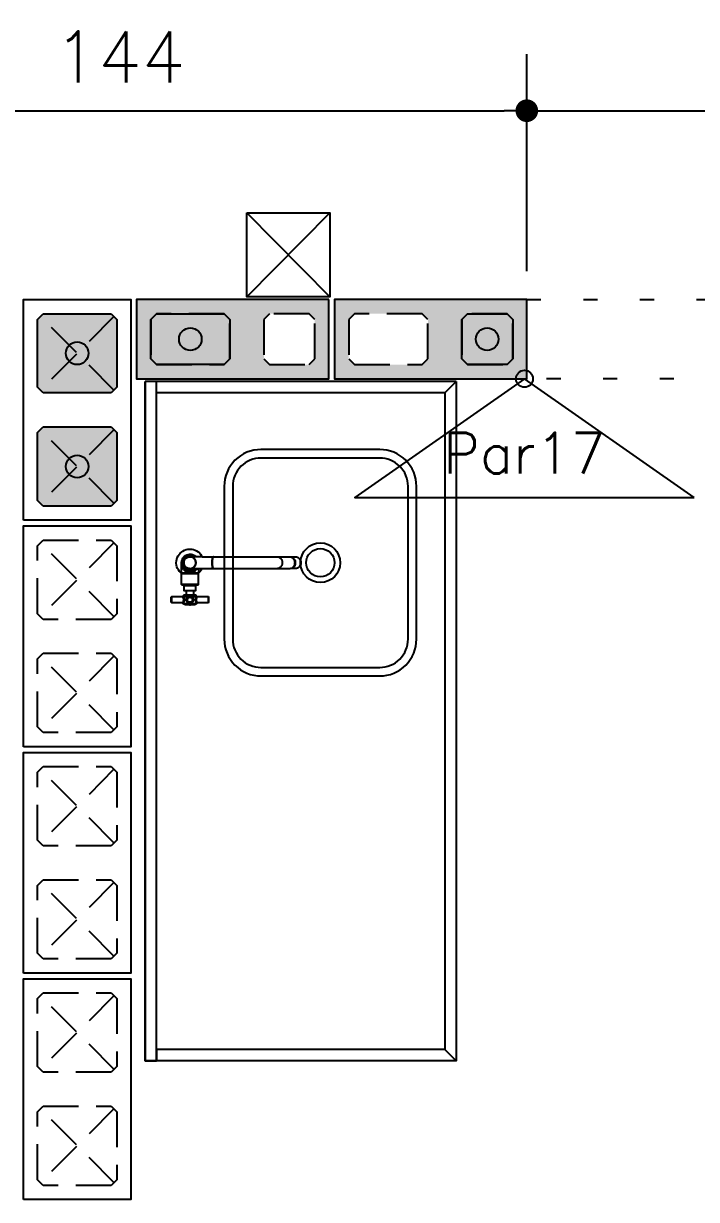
# Model space of a CAD drawing. Extents: x -14651 to 4579, y -10691 to -1290.
# Drawn here: x 2854.5 to 2973.5, y -9823.6 to -9615.8 of the extents above; entities that cross this region are included whole.
import ezdxf
from ezdxf.enums import TextEntityAlignment as Align

# ---------------------------------------------------------------- set-up
doc = ezdxf.new("R2010")
doc.units = 0
doc.header["$LTSCALE"] = 25
doc.linetypes.add('DASHED2', pattern=[0.375, 0.25, -0.125])
doc.linetypes.add('ESTILO_TQS_0002', pattern=[0.4, 0.1, -0.3])
for name, color, linetype in [('203', 1, 'DASHED2'), ('213', 252, 'Continuous'), ('241', 2, 'Continuous'), ('247', 50, 'Continuous'), ('248', 100, 'Continuous'), ('Arranque', 14, 'Continuous'), ('COTA', 1, 'Continuous'), ('FERRO', 5, 'Continuous'), ('Pena_1', 1, 'Continuous'), ('Pena_2', 2, 'Continuous'), ('PORTA', 3, 'ESTILO_TQS_0002'), ('PROJ', 252, 'Continuous')]:
    doc.layers.add(name, color=color, linetype=linetype)
doc.styles.add('COTA', font='romans.shx')
doc.dimstyles.new('forma', dxfattribs={"dimscale": 5, "dimtxt": 1.8, "dimasz": 0.8, "dimexe": 2, "dimexo": 1, "dimgap": 1, "dimtad": 1, "dimdec": 1, "dimzin": 9, "dimtxsty": 'COTA', "dimblk1": 'DOT', "dimblk2": 'DOT', "dimsah": 1, "dimcen": 0, "dimdle": 1, "dimclrd": 256, "dimclre": 256, "dimclrt": 2, "dimadec": 0, "dimazin": 0, "dimtfac": 1, "dimtdec": 0, "dimtmove": 0, "dimatfit": 3, "dimfxl": 1, "dimtolj": 1, "dimtzin": 0, "dimarcsym": 0})

# ---------------------------------------------------------------- blocks, each defined once
blk = doc.blocks.new('P4020')
blk.add_lwpolyline([(-19.5, -9.5), (19.5, -9.5), (19.5, 9.5), (-19.5, 9.5), (-19.5, -9.5)])
at = {"color": 1, "linetype": 'DASHED2'}
for points in [[(-17, -6), (-16, -7), (-4, -7), (-3, -6), (-3, 6), (-4, 7), (-16, 7), (-17, 6), (-17, -6)], [(3, -6), (4, -7), (16, -7), (17, -6), (17, 6), (16, 7), (4, 7), (3, 6), (3, -6)]]:
    blk.add_lwpolyline(points, dxfattribs=at)
at = {"layer": '203', "color": 253}
for p, q in [((-16.5, 6.5), (-3.5, -6.5)), ((-3.5, 6.5), (-16.5, -6.5)), ((16.5, 6.5), (3.5, -6.5)), ((3.5, 6.5), (16.5, -6.5))]:
    blk.add_line(p, q, dxfattribs=at)
blk = doc.blocks.new('P3515')
at = {"layer": '248'}
h = blk.add_hatch(color=100, dxfattribs=at)
h.paths.add_polyline_path([(17, 7), (-17, 7), (-17, -7), (17, -7)])
h.paths.add_polyline_path([(-5.5, -3.5), (-6.5, -4.5), (-13.5, -4.5), (-14.5, -3.5), (-14.5, 3.5), (-13.5, 4.5), (-6.5, 4.5), (-5.5, 3.5)], flags=16)
h.paths.add_polyline_path([(0.5, 3.5), (1.5, 4.5), (13.5, 4.5), (14.5, 3.5), (14.5, -3.5), (13.5, -4.5), (1.5, -4.5), (0.5, -3.5)], flags=16)
blk.add_lwpolyline([(-17, -7), (17, -7), (17, 7), (-17, 7), (-17, -7)])
at = {"color": 1, "linetype": 'DASHED2'}
for points in [[(-14.5, -3.5), (-13.5, -4.5), (-6.5, -4.5), (-5.5, -3.5), (-5.5, 3.5), (-6.5, 4.5), (-13.5, 4.5), (-14.5, 3.5), (-14.5, -3.5)], [(0.5, -3.5), (1.5, -4.5), (13.5, -4.5), (14.5, -3.5), (14.5, 3.5), (13.5, 4.5), (1.5, 4.5), (0.5, 3.5), (0.5, -3.5)]]:
    blk.add_lwpolyline(points, dxfattribs=at)
blk = doc.blocks.new('GR-1409')
at = {"layer": '213'}
h = blk.add_hatch(color=256, dxfattribs=at)
h.paths.add_polyline_path([(-6, 4.5), (-7, 3.5), (-7, -3.5), (-6, -4.5), (6, -4.5), (7, -3.5), (7, 3.5), (6, 4.5)])
h.paths.add_polyline_path([(-2, 0, 1), (2, 0, 1)], flags=16)
at = {"layer": 'Arranque'}
blk.add_hatch(color=256, dxfattribs=at).paths.add_polyline_path([(-2, 0, 1), (2, 0, 1)])
at = {"layer": '213'}
blk.add_lwpolyline([(-7, 3.5), (-6, 4.5), (6, 4.5), (7, 3.5), (7, -3.5), (6, -4.5), (-6, -4.5), (-7, -3.5), (-7, 3.5)], dxfattribs=at)
at = {"layer": 'FERRO', "linetype": 'Continuous'}
blk.add_circle((0, 0), 2, dxfattribs=at)
blk = doc.blocks.new('GR-0909')
at = {"layer": '213'}
h = blk.add_hatch(color=256, dxfattribs=at)
h.paths.add_polyline_path([(3.5, -4.5), (4.5, -3.5), (4.500001, 3.5), (3.500001, 4.5), (-3.499999, 4.5), (-4.499999, 3.5), (-4.5, -3.5), (-3.5, -4.5)])
h.paths.add_polyline_path([(-2, 0, -1), (2, 0, -1)], flags=16)
at = {"layer": 'Arranque'}
blk.add_hatch(color=256, dxfattribs=at).paths.add_polyline_path([(2, 0, 1), (-2, 0, 1)])
at = {"layer": '213'}
blk.add_lwpolyline([(3.500001, 4.5), (4.500001, 3.5), (4.5, -3.5), (3.5, -4.5), (-3.5, -4.5), (-4.5, -3.5), (-4.499999, 3.5), (-3.499999, 4.5), (3.500001, 4.5)], dxfattribs=at)
at = {"layer": 'FERRO', "linetype": 'Continuous'}
blk.add_circle((0, 0), 2, dxfattribs=at)
blk = doc.blocks.new('GR-1414')
at = {"layer": '213'}
h = blk.add_hatch(color=256, dxfattribs=at)
h.paths.add_polyline_path([(6, -7), (7, -6), (7, 6), (6, 7), (-6, 7), (-7, 6), (-7, -6), (-6, -7)])
h.paths.add_polyline_path([(2, 0, 1), (-2, 0, 1)], flags=16)
at = {"layer": 'Arranque'}
blk.add_hatch(color=256, dxfattribs=at).paths.add_polyline_path([(2, 0, 1), (-2, 0, 1)])
at = {"layer": '213'}
for p, q in [((-7, 6), (-6, 7)), ((-6, 7), (6, 7)), ((6, 7), (7, 6)), ((-7, -6), (-7, 6)), ((7, 6), (7, -6)), ((-6, -7), (-7, -6)), ((7, -6), (6, -7)), ((6, -7), (-6, -7))]:
    blk.add_line(p, q, dxfattribs=at)
at = {"layer": 'FERRO', "linetype": 'Continuous'}
blk.add_circle((0, 0), 2, dxfattribs=at)
blk = doc.blocks.new('_IDNPAR_2')
at = {"color": 3}
blk.add_lwpolyline([(1, -0.7), (0, 0), (-1, -0.7)], close=True, dxfattribs=at)
blk.add_circle((0, 0), 0.05, dxfattribs=at)
at = {"layer": '247', "color": 2, "style": 'COTA', "flags": 8}
blk.add_attdef('ID', text='', height=0.24, dxfattribs=at).set_placement((0, -0.4383), align=Align.MIDDLE_CENTER)
blk = doc.blocks.new('_Dot')
at = {"color": 0, "linetype": 'ByBlock', "lineweight": -2}
blk.add_line((-0.5, 0), (-1, 0), dxfattribs=at)
at = {"color": 0, "linetype": 'ByBlock', "const_width": 0.5}
blk.add_lwpolyline([(-0.25, 0, 1), (0.25, 0, 1)], format="xyb", close=True, dxfattribs=at)
blk = doc.blocks.new('*D245')
at = {"layer": 'COTA', "lineweight": -2, "transparency": 16777216}
for p, q in [((2799.52, -9659.6), (2799.52, -9621.24)), ((2943.52, -9659.6), (2943.52, -9621.24)), ((2803.52, -9631.24), (2939.52, -9631.24))]:
    blk.add_line(p, q, dxfattribs=at)
at = {"layer": 'Defpoints', "color": 0, "transparency": 16777216}
for p in [(2943.52, -9631.24), (2799.52, -9664.6), (2943.52, -9664.6)]:
    blk.add_point(p, dxfattribs=at)
at = {"layer": 'COTA', "lineweight": -2, "transparency": 16777216, "xscale": 4, "yscale": 4, "zscale": 4, "rotation": 180}
blk.add_blockref('_Dot', (2799.52, -9631.24), dxfattribs=at)
at = {"layer": 'COTA', "lineweight": -2, "transparency": 16777216, "xscale": 4, "yscale": 4, "zscale": 4}
blk.add_blockref('_Dot', (2943.52, -9631.24), dxfattribs=at)
at = {"layer": 'COTA', "color": 2, "transparency": 16777216, "insert": (2871.52, -9621.74), "char_height": 9, "attachment_point": 5, "style": 'COTA'}
blk.add_mtext('\\A1;144 ', dxfattribs=at)
blk = doc.blocks.new('*D246')
at = {"layer": 'COTA', "lineweight": -2, "transparency": 16777216}
for p, q in [((2943.52, -9659.6), (2943.52, -9621.24)), ((3039.52, -9659.6), (3039.52, -9621.24)), ((2947.52, -9631.24), (3035.52, -9631.24))]:
    blk.add_line(p, q, dxfattribs=at)
at = {"layer": 'Defpoints', "color": 0, "transparency": 16777216}
for p in [(3039.52, -9631.24), (2943.52, -9664.6), (3039.52, -9664.6)]:
    blk.add_point(p, dxfattribs=at)
at = {"layer": 'COTA', "lineweight": -2, "transparency": 16777216, "xscale": 4, "yscale": 4, "zscale": 4, "rotation": 180}
blk.add_blockref('_Dot', (2943.52, -9631.24), dxfattribs=at)
at = {"layer": 'COTA', "lineweight": -2, "transparency": 16777216, "xscale": 4, "yscale": 4, "zscale": 4}
blk.add_blockref('_Dot', (3039.52, -9631.24), dxfattribs=at)
at = {"layer": 'COTA', "color": 2, "transparency": 16777216, "insert": (2991.52, -9621.74), "char_height": 9, "attachment_point": 5, "style": 'COTA'}
blk.add_mtext('\\A1;96 ', dxfattribs=at)
blk = doc.blocks.new('layout-inferior 1')
at = {"layer": 'PROJ'}
for p, q in [((30533.66, -9710.05), (30533.63, -9710.05)), ((30533.7, -9710.05), (30533.66, -9710.05)), ((30532.12, -9711.15), (30532.12, -9711.15)), ((30532.12, -9712.95), (30532.12, -9711.15)), ((30533.63, -9712.15), (30533.65, -9712.15)), ((30533.65, -9712.15), (30533.7, -9712.14)), ((30535.13, -9712.15), (30535.13, -9712.95)), ((30535.13, -9712.95), (30532.12, -9712.95)), ((30535.1, -9714.95), (30532.15, -9714.95)), ((30532.42, -9713.05), (30532.42, -9712.95)), ((30534.83, -9712.95), (30534.83, -9713.05)), ((30532.47, -9717.04), (30533.4, -9717.04)), ((30532.62, -9715.15), (30534.63, -9715.15)), ((30533.86, -9717.04), (30534.78, -9717.04)), ((30530.42, -9718.19), (30530.42, -9717.09)), ((30534.8, -9718.34), (30532.45, -9718.34)), ((30534.48, -9718.54), (30532.77, -9718.54)), ((30536.83, -9717.09), (30536.83, -9718.19))]:
    blk.add_line(p, q, dxfattribs=at)
for points in [[(30580.69, -9679.1), (30580.69, -9799.1), (30525.69, -9799.1), (30525.69, -9679.1)], [(30525.69, -9679.1), (30525.69, -9799.1), (30527.69, -9799.1), (30527.69, -9679.1)], [(30580.69, -9679.1), (30525.69, -9679.1)], [(30578.69, -9681.1), (30527.69, -9681.1), (30527.69, -9679.1)], [(30580.69, -9679.1), (30578.69, -9681.1), (30578.69, -9797.1), (30580.69, -9799.1)], [(30535.79, -9712.15), (30533.69, -9712.15), (30533.62, -9712.15), (30533.55, -9712.14), (30533.49, -9712.13), (30533.44, -9712.13), (30533.42, -9712.12), (30533.39, -9712.12), (30533.38, -9712.11), (30533.36, -9712.11), (30533.35, -9712.11), (30533.33, -9712.1), (30533.32, -9712.1), (30533.3, -9712.09), (30533.28, -9712.09), (30533.26, -9712.08), (30533.24, -9712.07), (30533.23, -9712.07), (30533.21, -9712.06), (30533.19, -9712.05), (30533.16, -9712.04), (30533.13, -9712.02), (30533.1, -9712), (30533.07, -9711.98), (30533.03, -9711.96), (30532.98, -9711.92), (30532.93, -9711.88), (30532.87, -9711.83), (30532.83, -9711.77), (30532.78, -9711.71), (30532.74, -9711.65), (30532.7, -9711.59), (30532.67, -9711.52), (30532.64, -9711.45), (30532.62, -9711.37), (30532.6, -9711.3), (30532.59, -9711.22), (30532.58, -9711.15), (30532.58, -9711.07), (30532.59, -9710.99), (30532.6, -9710.92), (30532.61, -9710.84), (30532.63, -9710.77), (30532.66, -9710.7), (30532.69, -9710.63), (30532.73, -9710.56), (30532.77, -9710.5), (30532.81, -9710.44), (30532.86, -9710.38), (30532.9, -9710.34), (30532.94, -9710.31), (30532.96, -9710.29), (30532.97, -9710.28), (30532.99, -9710.27), (30533.01, -9710.25), (30533.03, -9710.24), (30533.05, -9710.22), (30533.07, -9710.21), (30533.09, -9710.2), (30533.12, -9710.18), (30533.15, -9710.17), (30533.18, -9710.15), (30533.22, -9710.14), (30533.3, -9710.11), (30533.39, -9710.08), (30533.48, -9710.06), (30533.59, -9710.05), (30533.69, -9710.05)], [(30535.79, -9710.05), (30533.66, -9710.05)], [(30551.61, -9712.08), (30551.75, -9712.01), (30551.88, -9711.9), (30551.99, -9711.77), (30552.08, -9711.62), (30552.15, -9711.46), (30552.19, -9711.28), (30552.21, -9711.1), (30552.19, -9710.92), (30552.15, -9710.74), (30552.08, -9710.57), (30551.99, -9710.42), (30551.88, -9710.29), (30551.75, -9710.19), (30551.61, -9710.11), (30551.6, -9710.11)], [(30535.04, -9713.05), (30532.22, -9713.05)], [(30534.73, -9715.05), (30532.52, -9715.05)], [(30534.24, -9716.06), (30533.01, -9716.06)], [(30533.01, -9716.84), (30534.24, -9716.84)], [(30532.77, -9718.44), (30534.48, -9718.44)], [(30578.69, -9797.1), (30527.69, -9797.1), (30527.69, -9799.1)]]:
    blk.add_lwpolyline(points, dxfattribs=at)
for points in [[(30567.19, -9691.1), (30546.19, -9691.1, 0.414214), (30539.69, -9697.6), (30539.69, -9724.6, 0.414214), (30546.19, -9731.1), (30567.19, -9731.1, 0.414214), (30573.69, -9724.6), (30573.69, -9697.6, 0.414214)], [(30567.19, -9692.6), (30546.19, -9692.6, 0.414214), (30541.19, -9697.6), (30541.19, -9724.6, 0.414214), (30546.19, -9729.6), (30567.19, -9729.6, 0.414214), (30572.19, -9724.6), (30572.19, -9697.6, 0.414214)], [(30532.42, -9713.05), (30532.42, -9712.95), (30532.12, -9712.95), (30532.12, -9711.13), (30532.12, -9711.15), (30532.13, -9711.15), (30532.13, -9710.98), (30532.17, -9710.74), (30532.24, -9710.5), (30532.36, -9710.29), (30532.51, -9710.09), (30532.69, -9709.92), (30532.84, -9709.82), (30533.06, -9709.71), (30533.29, -9709.63), (30533.53, -9709.6), (30533.63, -9709.59), (30533.87, -9709.61), (30534.11, -9709.67), (30534.33, -9709.77), (30534.41, -9709.82), (30534.61, -9709.96), (30534.7, -9710.05), (30533.68, -9710.05), (30533.67, -9710.05, -0.956818), (30533.67, -9712.15), (30533.69, -9712.15, -0.005512), (30533.66, -9712.15), (30533.69, -9712.15), (30535.13, -9712.15), (30535.13, -9712.95), (30534.83, -9712.95), (30534.83, -9713.05)], [(30532.45, -9717.01, 0.023181), (30532.47, -9717.04), (30533.4, -9717.04), (30533.45, -9717.03), (30533.52, -9717.01), (30533.61, -9717.01), (30533.7, -9717.01), (30533.79, -9717.02), (30533.86, -9717.04), (30534.78, -9717.04, 0.022959), (30534.8, -9717.01, 0.366689), (30534.6, -9716.84), (30534.24, -9716.84), (30533.01, -9716.84), (30532.65, -9716.84, 0.366483)], [(30533.03, -9717.71), (30533.02, -9717.62), (30533.03, -9717.55), (30533.04, -9717.47), (30533.06, -9717.42), (30533.08, -9717.37), (30533.1, -9717.32), (30533.13, -9717.27), (30533.16, -9717.23), (30533.2, -9717.19), (30533.25, -9717.13), (30533.31, -9717.08), (30533.36, -9717.06), (30533.4, -9717.04), (30533.41, -9717.08), (30533.42, -9717.13, -0.192103), (30533.83, -9717.13), (30533.84, -9717.09), (30533.85, -9717.04), (30533.9, -9717.06), (30533.95, -9717.09), (30533.99, -9717.12), (30534.03, -9717.16), (30534.06, -9717.2), (30534.11, -9717.25), (30534.16, -9717.34), (30534.19, -9717.43), (30534.21, -9717.49), (30534.22, -9717.54), (30534.22, -9717.59), (30534.23, -9717.64), (30534.22, -9717.71), (30534.21, -9717.79), (30534.19, -9717.86), (30534.17, -9717.91), (30534.15, -9717.96), (30534.12, -9718.01), (30534.09, -9718.06), (30534.04, -9718.11), (30533.97, -9718.18), (30533.89, -9718.23), (30533.8, -9718.26), (30533.72, -9718.28), (30533.66, -9718.29), (30533.6, -9718.29), (30533.54, -9718.29), (30533.49, -9718.27), (30533.43, -9718.26), (30533.36, -9718.23), (30533.3, -9718.19), (30533.26, -9718.16), (30533.22, -9718.12), (30533.19, -9718.09), (30533.16, -9718.05), (30533.12, -9717.99), (30533.07, -9717.9), (30533.05, -9717.81)], [(30533.85, -9717.14), (30533.84, -9717.13, -0.017847), (30533.88, -9717.15), (30533.87, -9717.15, -0.017789), (30533.91, -9717.17), (30533.9, -9717.16, -0.021587), (30533.94, -9717.19), (30533.93, -9717.18, -0.027178), (30533.98, -9717.22), (30533.97, -9717.21, -0.016694), (30534, -9717.23), (30534, -9717.23, -0.029524), (30534.04, -9717.28), (30534.04, -9717.27, -0.024437), (30534.07, -9717.31), (30534.06, -9717.3, -0.02481), (30534.09, -9717.35), (30534.09, -9717.34, -0.023752), (30534.11, -9717.39), (30534.11, -9717.38, -0.022023), (30534.13, -9717.42), (30534.13, -9717.41, -0.022441), (30534.15, -9717.46), (30534.14, -9717.45, -0.022868), (30534.16, -9717.5), (30534.15, -9717.49, -0.020181), (30534.17, -9717.53), (30534.16, -9717.52, -0.015814), (30534.17, -9717.56), (30534.17, -9717.55, -0.015915), (30534.17, -9717.58), (30534.17, -9717.58, -0.025741), (30534.18, -9717.63), (30534.18, -9717.63, -0.018498), (30534.18, -9717.67), (30534.18, -9717.66, -0.017313), (30534.17, -9717.7), (30534.17, -9717.69, -0.018157), (30534.17, -9717.73), (30534.17, -9717.73, -0.018149), (30534.16, -9717.76), (30534.16, -9717.76, -0.018439), (30534.15, -9717.8), (30534.16, -9717.79, -0.018647), (30534.14, -9717.83), (30534.15, -9717.82, -0.018581), (30534.13, -9717.86), (30534.14, -9717.85, -0.021766), (30534.12, -9717.89), (30534.12, -9717.88, -0.026407), (30534.09, -9717.93), (30534.1, -9717.92, -0.026609), (30534.07, -9717.97), (30534.07, -9717.96, -0.026914), (30534.04, -9718.01), (30534.04, -9718, -0.025672), (30534, -9718.04), (30534.01, -9718.03, -0.023779), (30533.97, -9718.07), (30533.98, -9718.06, -0.024124), (30533.94, -9718.09), (30533.95, -9718.09, -0.024539), (30533.9, -9718.12), (30533.91, -9718.11, -0.024082), (30533.86, -9718.14), (30533.87, -9718.13, -0.023177), (30533.83, -9718.15), (30533.84, -9718.15, -0.023669), (30533.79, -9718.17), (30533.8, -9718.16, -0.024126), (30533.75, -9718.18), (30533.76, -9718.18, -0.020906), (30533.71, -9718.18), (30533.72, -9718.18, -0.015716), (30533.68, -9718.19), (30533.69, -9718.19, -0.01579), (30533.66, -9718.19), (30533.66, -9718.19, -0.016075), (30533.63, -9718.19), (30533.64, -9718.19, -0.016281), (30533.6, -9718.19), (30533.61, -9718.19, -0.016316), (30533.57, -9718.19), (30533.58, -9718.19, -0.01533), (30533.55, -9718.19), (30533.55, -9718.19, -0.013711), (30533.52, -9718.18), (30533.53, -9718.18, -0.013749), (30533.5, -9718.18), (30533.5, -9718.18, -0.013768), (30533.47, -9718.17), (30533.48, -9718.17, -0.015624), (30533.45, -9718.16), (30533.45, -9718.16, -0.018303), (30533.42, -9718.15), (30533.42, -9718.15, -0.018249), (30533.39, -9718.14), (30533.4, -9718.14, -0.018455), (30533.36, -9718.12), (30533.37, -9718.13, -0.018647), (30533.33, -9718.11), (30533.34, -9718.11, -0.018591), (30533.3, -9718.09), (30533.31, -9718.09, -0.021186), (30533.27, -9718.06), (30533.28, -9718.07, -0.025016), (30533.24, -9718.03), (30533.25, -9718.04, -0.025258), (30533.21, -9718), (30533.22, -9718.01, -0.025603), (30533.18, -9717.97), (30533.19, -9717.98, -0.024312), (30533.16, -9717.93), (30533.16, -9717.94, -0.022281), (30533.14, -9717.9), (30533.14, -9717.91, -0.022662), (30533.12, -9717.86), (30533.13, -9717.87, -0.023081), (30533.11, -9717.82), (30533.11, -9717.83, -0.023127), (30533.09, -9717.79), (30533.1, -9717.79, -0.022918), (30533.08, -9717.75), (30533.09, -9717.76, -0.020264), (30533.08, -9717.71), (30533.08, -9717.72, -0.015918), (30533.08, -9717.68), (30533.08, -9717.69, -0.015999), (30533.07, -9717.66), (30533.08, -9717.66, -0.556946)], [(30533.17, -9717.64, -1), (30534.08, -9717.64, -1)]]:
    blk.add_lwpolyline(points, format="xyb", close=True, dxfattribs=at)
for points in [[(30537.7, -9712.06), (30537.67, -9712), (30537.64, -9711.92), (30537.62, -9711.84), (30537.61, -9711.79), (30537.6, -9711.73), (30537.59, -9711.66), (30537.58, -9711.59), (30537.57, -9711.52), (30537.56, -9711.44), (30537.55, -9711.36), (30537.55, -9711.27), (30537.55, -9711.18), (30537.55, -9711.1), (30537.55, -9711.01), (30537.55, -9710.92), (30537.55, -9710.84), (30537.56, -9710.76), (30537.57, -9710.68), (30537.58, -9710.6), (30537.59, -9710.53), (30537.6, -9710.47), (30537.61, -9710.41), (30537.62, -9710.35), (30537.64, -9710.28), (30537.67, -9710.2), (30537.7, -9710.14), (30537.73, -9710.1), (30537.76, -9710.06), (30537.78, -9710.05), (30537.76, -9710.06), (30537.75, -9710.07), (30537.73, -9710.09), (30537.72, -9710.11), (30537.71, -9710.13), (30537.69, -9710.15), (30537.68, -9710.18), (30537.66, -9710.22), (30537.65, -9710.26), (30537.64, -9710.3), (30537.62, -9710.35), (30537.61, -9710.41), (30537.6, -9710.47), (30537.59, -9710.53), (30537.58, -9710.6), (30537.57, -9710.68), (30537.56, -9710.76), (30537.55, -9710.84), (30537.55, -9710.92), (30537.55, -9711.01), (30537.55, -9711.1), (30537.55, -9711.18), (30537.55, -9711.27), (30537.55, -9711.36), (30537.56, -9711.44), (30537.57, -9711.52), (30537.58, -9711.59), (30537.59, -9711.66), (30537.6, -9711.73), (30537.61, -9711.79), (30537.62, -9711.84), (30537.64, -9711.89), (30537.65, -9711.94), (30537.66, -9711.98), (30537.68, -9712.01), (30537.69, -9712.04), (30537.71, -9712.07), (30537.72, -9712.09), (30537.73, -9712.11), (30537.75, -9712.12), (30537.78, -9712.14), (30537.79, -9712.15), (30537.76, -9712.14), (30537.73, -9712.1)], [(30532.38, -9718.14), (30532.39, -9718.13), (30532.4, -9718.11), (30532.41, -9718.08), (30532.42, -9718.05), (30532.44, -9718.02), (30532.45, -9717.99), (30532.47, -9717.95), (30532.48, -9717.91), (30532.49, -9717.88), (30532.5, -9717.86), (30532.51, -9717.83), (30532.51, -9717.81), (30532.51, -9717.78), (30532.52, -9717.75), (30532.52, -9717.72), (30532.52, -9717.69), (30532.53, -9717.67), (30532.53, -9717.64), (30532.53, -9717.61), (30532.52, -9717.58), (30532.52, -9717.56), (30532.52, -9717.52), (30532.51, -9717.48), (30532.5, -9717.44), (30532.49, -9717.4), (30532.48, -9717.37), (30532.47, -9717.33), (30532.45, -9717.3), (30532.44, -9717.26), (30532.43, -9717.23), (30532.41, -9717.2), (30532.4, -9717.18), (30532.39, -9717.16), (30532.38, -9717.15), (30532.37, -9717.13), (30532.38, -9717.13), (30532.4, -9717.13), (30532.42, -9717.12), (30532.43, -9717.11), (30532.44, -9717.1), (30532.45, -9717.09), (30532.46, -9717.07), (30532.47, -9717.05), (30532.47, -9717.04), (30532.49, -9717.09), (30532.51, -9717.14), (30532.54, -9717.22), (30532.56, -9717.3), (30532.59, -9717.38), (30532.6, -9717.47), (30532.61, -9717.57), (30532.61, -9717.66), (30532.61, -9717.73), (30532.6, -9717.81), (30532.59, -9717.86), (30532.58, -9717.91), (30532.57, -9717.96), (30532.56, -9718.01), (30532.54, -9718.07), (30532.51, -9718.15), (30532.49, -9718.2), (30532.47, -9718.25), (30532.46, -9718.27), (30532.47, -9718.25), (30532.47, -9718.24), (30532.48, -9718.22), (30532.49, -9718.19), (30532.5, -9718.16), (30532.52, -9718.13), (30532.53, -9718.09), (30532.54, -9718.06), (30532.56, -9718.01), (30532.57, -9717.96), (30532.58, -9717.91), (30532.59, -9717.86), (30532.6, -9717.82), (30532.6, -9717.79), (30532.61, -9717.75), (30532.61, -9717.72), (30532.61, -9717.68), (30532.61, -9717.64), (30532.61, -9717.59), (30532.61, -9717.54), (30532.6, -9717.49), (30532.6, -9717.45), (30532.59, -9717.4), (30532.58, -9717.36), (30532.57, -9717.32), (30532.56, -9717.28), (30532.55, -9717.24), (30532.53, -9717.2), (30532.52, -9717.16), (30532.51, -9717.12), (30532.5, -9717.1), (30532.49, -9717.08), (30532.48, -9717.06), (30532.47, -9717.04), (30532.46, -9717.09), (30532.42, -9717.12), (30532.37, -9717.13), (30532.4, -9717.17), (30532.42, -9717.22), (30532.45, -9717.28), (30532.47, -9717.35), (30532.5, -9717.42), (30532.51, -9717.5), (30532.52, -9717.57), (30532.53, -9717.63), (30532.53, -9717.68), (30532.52, -9717.74), (30532.51, -9717.8), (30532.49, -9717.87), (30532.47, -9717.93), (30532.44, -9718.01), (30532.42, -9718.07), (30532.39, -9718.12)], [(30534.65, -9717.81), (30534.64, -9717.74), (30534.64, -9717.69), (30534.64, -9717.64), (30534.64, -9717.57), (30534.65, -9717.49), (30534.66, -9717.42), (30534.67, -9717.37), (30534.68, -9717.32), (30534.7, -9717.25), (30534.73, -9717.17), (30534.75, -9717.11), (30534.78, -9717.05), (30534.79, -9717.06), (30534.78, -9717.04), (30534.78, -9717.05), (30534.77, -9717.06), (30534.76, -9717.09), (30534.75, -9717.12), (30534.73, -9717.15), (30534.72, -9717.18), (30534.71, -9717.23), (30534.69, -9717.27), (30534.68, -9717.32), (30534.67, -9717.37), (30534.66, -9717.42), (30534.65, -9717.47), (30534.65, -9717.51), (30534.64, -9717.55), (30534.64, -9717.59), (30534.64, -9717.64), (30534.64, -9717.69), (30534.64, -9717.74), (30534.65, -9717.79), (30534.65, -9717.83), (30534.66, -9717.88), (30534.67, -9717.92), (30534.68, -9717.96), (30534.69, -9718), (30534.71, -9718.05), (30534.72, -9718.08), (30534.73, -9718.12), (30534.74, -9718.16), (30534.76, -9718.19), (30534.77, -9718.21), (30534.77, -9718.23), (30534.79, -9718.26), (30534.8, -9718.28), (30534.78, -9718.24), (30534.76, -9718.2), (30534.74, -9718.14), (30534.71, -9718.06), (30534.69, -9717.98), (30534.67, -9717.9)], [(30534.85, -9717.18), (30534.84, -9717.2), (30534.83, -9717.23), (30534.82, -9717.25), (30534.8, -9717.29), (30534.79, -9717.33), (30534.77, -9717.37), (30534.76, -9717.41), (30534.75, -9717.44), (30534.74, -9717.47), (30534.74, -9717.5), (30534.73, -9717.53), (30534.73, -9717.56), (30534.73, -9717.6), (30534.72, -9717.62), (30534.72, -9717.65), (30534.73, -9717.68), (30534.73, -9717.71), (30534.73, -9717.74), (30534.73, -9717.77), (30534.74, -9717.8), (30534.75, -9717.84), (30534.76, -9717.88), (30534.77, -9717.91), (30534.78, -9717.95), (30534.8, -9717.99), (30534.81, -9718.02), (30534.83, -9718.05), (30534.83, -9718.05), (30534.84, -9718.08), (30534.86, -9718.11), (30534.86, -9718.12), (30534.87, -9718.14), (30534.89, -9718.16), (30534.9, -9718.18), (30534.88, -9718.15), (30534.86, -9718.11), (30534.83, -9718.06), (30534.8, -9718), (30534.78, -9717.93), (30534.75, -9717.86), (30534.74, -9717.79), (30534.73, -9717.72), (30534.72, -9717.67), (30534.72, -9717.61), (30534.73, -9717.55), (30534.74, -9717.49), (30534.75, -9717.42), (30534.78, -9717.35), (30534.81, -9717.27), (30534.83, -9717.21), (30534.86, -9717.16), (30534.87, -9717.14), (30534.87, -9717.15)]]:
    blk.add_lwpolyline(points, close=True, dxfattribs=at)
blk.add_polyline3d([(30552.32, -9712.13, 0), (30551.45, -9712.13, 0), (30551.3, -9712.15, 0), (30549.04, -9712.15, 0), (30535.79, -9712.15, 0), (30535.64, -9712.42, 0), (30535.45, -9712.67, 0), (30535.23, -9712.89, 0), (30535.04, -9713.05, 0), (30535.1, -9713.05, 0), (30535.1, -9714.95, 0), (30535, -9715.05, 0), (30534.73, -9715.05, 0), (30534.63, -9715.15, 0), (30534.63, -9716.06, 0), (30534.24, -9716.06, 0), (30534.24, -9716.84, 0), (30534.6, -9716.84, 0), (30534.8, -9717.01, 0), (30534.9, -9717.09, 0), (30536.83, -9717.09, 0), (30536.93, -9717.19, 0), (30536.93, -9718.09, 0), (30536.83, -9718.19, 0), (30534.9, -9718.19, 0), (30534.8, -9718.29, 0), (30534.8, -9718.34, 0), (30534.7, -9718.44, 0), (30534.48, -9718.44, 0), (30534.48, -9718.54, 0), (30533.71, -9718.62, 0), (30533.54, -9718.62, 0), (30532.77, -9718.54, 0), (30532.77, -9718.44, 0), (30532.55, -9718.44, 0), (30532.45, -9718.34, 0), (30532.45, -9718.29, 0), (30532.35, -9718.19, 0), (30530.42, -9718.19, 0), (30530.32, -9718.09, 0), (30530.32, -9717.19, 0), (30530.42, -9717.09, 0), (30532.35, -9717.09, 0), (30532.45, -9717.01, 0), (30532.65, -9716.84, 0), (30533.01, -9716.84, 0), (30533.01, -9716.06, 0), (30532.62, -9716.06, 0), (30532.62, -9715.15, 0), (30532.52, -9715.05, 0), (30532.25, -9715.05, 0), (30532.15, -9714.95, 0), (30532.15, -9713.05, 0), (30532.22, -9713.05, 0), (30531.98, -9712.85, 0), (30531.77, -9712.62, 0), (30531.59, -9712.37, 0), (30531.44, -9712.1, 0), (30531.33, -9711.81, 0), (30531.26, -9711.51, 0), (30531.22, -9711.2, 0), (30531.22, -9711.1, 0), (30531.24, -9710.79, 0), (30531.3, -9710.48, 0), (30531.4, -9710.19, 0), (30531.53, -9709.91, 0), (30531.7, -9709.65, 0), (30531.91, -9709.42, 0), (30532.14, -9709.21, 0), (30532.39, -9709.03, 0), (30532.67, -9708.89, 0), (30532.96, -9708.79, 0), (30533.26, -9708.72, 0), (30533.57, -9708.69, 0), (30533.63, -9708.69, 0), (30533.94, -9708.71, 0), (30534.24, -9708.77, 0), (30534.53, -9708.87, 0), (30534.81, -9709.01, 0), (30535.07, -9709.18, 0), (30535.31, -9709.38, 0), (30535.51, -9709.61, 0), (30535.69, -9709.86, 0), (30535.79, -9710.05, 0), (30549.04, -9710.05, 0), (30551.3, -9710.05, 0), (30551.45, -9710.06, 0), (30552.32, -9710.06, 0), (30552.48, -9710.08, 0), (30552.63, -9710.13, 0), (30552.77, -9710.2, 0), (30552.9, -9710.3, 0), (30553.01, -9710.43, 0), (30553.1, -9710.58, 0), (30553.16, -9710.74, 0), (30553.21, -9710.92, 0), (30553.22, -9711.1, 0), (30553.21, -9711.28, 0), (30553.16, -9711.45, 0), (30553.1, -9711.61, 0), (30553.01, -9711.76, 0), (30552.9, -9711.89, 0), (30552.77, -9711.99, 0), (30552.63, -9712.07, 0), (30552.48, -9712.12, 0), (30552.32, -9712.13, 0)], close=True, dxfattribs=at)
for points in [[(30534.7, -9712.15, 0), (30534.52, -9712.31, 0), (30534.31, -9712.44, 0), (30534.08, -9712.53, 0), (30533.84, -9712.58, 0), (30533.6, -9712.6, 0), (30533.35, -9712.58, 0), (30533.12, -9712.51, 0), (30532.89, -9712.41, 0), (30532.69, -9712.27, 0), (30532.51, -9712.11, 0), (30532.36, -9711.91, 0), (30532.25, -9711.7, 0), (30532.17, -9711.46, 0), (30532.13, -9711.22, 0), (30532.13, -9710.98, 0), (30532.17, -9710.74, 0), (30532.24, -9710.5, 0), (30532.36, -9710.29, 0), (30532.51, -9710.09, 0), (30532.69, -9709.92, 0), (30532.84, -9709.82, 0)], [(30532.84, -9709.82, 0), (30533.06, -9709.71, 0), (30533.29, -9709.63, 0), (30533.53, -9709.6, 0), (30533.63, -9709.59, 0)], [(30533.63, -9709.59, 0), (30533.87, -9709.61, 0), (30534.11, -9709.67, 0), (30534.33, -9709.77, 0), (30534.41, -9709.82, 0)], [(30534.41, -9709.82, 0), (30534.61, -9709.96, 0), (30534.7, -9710.05, 0)], [(30537.8, -9710.05, 0), (30537.79, -9710.05, 0), (30537.78, -9710.05, 0), (30537.76, -9710.06, 0), (30537.75, -9710.07, 0), (30537.73, -9710.09, 0), (30537.72, -9710.11, 0), (30537.71, -9710.13, 0), (30537.69, -9710.15, 0), (30537.68, -9710.18, 0), (30537.66, -9710.22, 0), (30537.65, -9710.26, 0), (30537.64, -9710.3, 0), (30537.62, -9710.35, 0), (30537.61, -9710.41, 0), (30537.6, -9710.47, 0), (30537.59, -9710.53, 0), (30537.58, -9710.6, 0), (30537.57, -9710.68, 0), (30537.56, -9710.76, 0), (30537.55, -9710.84, 0), (30537.55, -9710.92, 0), (30537.55, -9711.01, 0), (30537.55, -9711.1, 0), (30537.55, -9711.18, 0), (30537.55, -9711.27, 0), (30537.55, -9711.36, 0), (30537.56, -9711.44, 0), (30537.57, -9711.52, 0), (30537.58, -9711.59, 0), (30537.59, -9711.66, 0), (30537.6, -9711.73, 0), (30537.61, -9711.79, 0), (30537.62, -9711.84, 0), (30537.64, -9711.89, 0), (30537.65, -9711.94, 0), (30537.66, -9711.98, 0), (30537.68, -9712.01, 0), (30537.69, -9712.04, 0), (30537.71, -9712.07, 0), (30537.72, -9712.09, 0), (30537.73, -9712.11, 0), (30537.75, -9712.12, 0), (30537.76, -9712.13, 0), (30537.78, -9712.14, 0), (30537.79, -9712.15, 0), (30537.8, -9712.15, 0)], [(30549.04, -9710.05, 0), (30549.05, -9710.05, 0), (30549.13, -9710.05, 0), (30549.2, -9710.06, 0), (30549.28, -9710.08, 0), (30549.35, -9710.11, 0), (30549.43, -9710.14, 0), (30549.49, -9710.18, 0), (30549.56, -9710.23, 0), (30549.62, -9710.29, 0), (30549.68, -9710.34, 0), (30549.73, -9710.41, 0), (30549.78, -9710.48, 0), (30549.82, -9710.55, 0), (30549.86, -9710.63, 0), (30549.89, -9710.71, 0), (30549.92, -9710.79, 0), (30549.94, -9710.88, 0), (30549.95, -9710.97, 0), (30549.96, -9711.05, 0), (30549.96, -9711.14, 0), (30549.95, -9711.23, 0), (30549.94, -9711.32, 0), (30549.92, -9711.4, 0), (30549.89, -9711.49, 0), (30549.86, -9711.57, 0), (30549.82, -9711.64, 0), (30549.78, -9711.72, 0), (30549.73, -9711.79, 0), (30549.68, -9711.85, 0), (30549.62, -9711.91, 0), (30549.56, -9711.96, 0), (30549.49, -9712.01, 0), (30549.42, -9712.05, 0), (30549.35, -9712.08, 0), (30549.28, -9712.11, 0), (30549.2, -9712.13, 0), (30549.13, -9712.14, 0), (30549.05, -9712.15, 0), (30549.04, -9712.15, 0)], [(30551.57, -9710.09, 0), (30551.71, -9710.15, 0), (30551.85, -9710.24, 0), (30551.97, -9710.36, 0), (30552.07, -9710.49, 0), (30552.15, -9710.65, 0), (30552.21, -9710.82, 0), (30552.24, -9710.99, 0), (30552.24, -9711.17, 0), (30552.21, -9711.35, 0), (30552.16, -9711.52, 0), (30552.09, -9711.68, 0), (30551.99, -9711.82, 0), (30551.87, -9711.94, 0), (30551.74, -9712.03, 0), (30551.59, -9712.09, 0), (30551.57, -9712.1, 0)], [(30532.12, -9711.15, 0), (30532.12, -9711.16, 0), (30532.13, -9711.21, 0), (30532.13, -9711.29, 0), (30532.14, -9711.39, 0), (30532.17, -9711.54, 0), (30532.21, -9711.69, 0), (30532.26, -9711.85, 0), (30532.33, -9712, 0), (30532.41, -9712.16, 0), (30532.51, -9712.3, 0), (30532.59, -9712.4, 0), (30532.67, -9712.49, 0), (30532.74, -9712.55, 0), (30532.81, -9712.61, 0), (30532.88, -9712.66, 0), (30532.95, -9712.71, 0), (30533.03, -9712.75, 0), (30533.11, -9712.79, 0), (30533.2, -9712.83, 0), (30533.29, -9712.85, 0), (30533.37, -9712.87, 0), (30533.44, -9712.89, 0), (30533.5, -9712.89, 0), (30533.56, -9712.9, 0), (30533.62, -9712.9, 0), (30533.68, -9712.9, 0), (30533.74, -9712.89, 0), (30533.81, -9712.89, 0), (30533.87, -9712.88, 0), (30533.93, -9712.86, 0), (30534, -9712.84, 0), (30534.06, -9712.82, 0), (30534.13, -9712.8, 0), (30534.22, -9712.75, 0), (30534.31, -9712.7, 0), (30534.41, -9712.63, 0), (30534.5, -9712.56, 0), (30534.59, -9712.48, 0), (30534.67, -9712.4, 0), (30534.74, -9712.3, 0), (30534.81, -9712.2, 0), (30534.85, -9712.15, 0)], [(30532.47, -9717.04, 0), (30532.47, -9717.05, 0), (30532.46, -9717.07, 0), (30532.45, -9717.09, 0), (30532.44, -9717.1, 0), (30532.43, -9717.11, 0), (30532.42, -9717.12, 0), (30532.4, -9717.13, 0), (30532.38, -9717.13, 0), (30532.37, -9717.13, 0)], [(30532.45, -9718.29, 0), (30532.45, -9718.29, 0), (30532.45, -9718.29, 0), (30532.45, -9718.28, 0), (30532.46, -9718.27, 0), (30532.47, -9718.25, 0), (30532.47, -9718.24, 0), (30532.48, -9718.22, 0), (30532.49, -9718.19, 0), (30532.5, -9718.16, 0), (30532.52, -9718.13, 0), (30532.53, -9718.09, 0), (30532.54, -9718.06, 0), (30532.56, -9718.01, 0), (30532.57, -9717.96, 0), (30532.58, -9717.91, 0), (30532.59, -9717.86, 0), (30532.6, -9717.82, 0), (30532.6, -9717.79, 0), (30532.61, -9717.75, 0), (30532.61, -9717.72, 0), (30532.61, -9717.68, 0), (30532.61, -9717.64, 0), (30532.61, -9717.59, 0), (30532.61, -9717.54, 0), (30532.6, -9717.49, 0), (30532.6, -9717.45, 0), (30532.59, -9717.4, 0), (30532.58, -9717.36, 0), (30532.57, -9717.32, 0), (30532.56, -9717.28, 0), (30532.55, -9717.24, 0), (30532.53, -9717.2, 0), (30532.52, -9717.16, 0), (30532.51, -9717.12, 0), (30532.5, -9717.1, 0), (30532.49, -9717.08, 0), (30532.48, -9717.06, 0), (30532.47, -9717.04, 0)], [(30533.4, -9717.04, 0), (30533.37, -9717.05, 0), (30533.35, -9717.06, 0), (30533.33, -9717.08, 0), (30533.31, -9717.09, 0), (30533.27, -9717.12, 0), (30533.23, -9717.15, 0), (30533.2, -9717.19, 0), (30533.16, -9717.23, 0), (30533.13, -9717.27, 0), (30533.1, -9717.32, 0), (30533.08, -9717.37, 0), (30533.06, -9717.42, 0), (30533.05, -9717.46, 0), (30533.04, -9717.49, 0), (30533.03, -9717.53, 0), (30533.03, -9717.57, 0), (30533.03, -9717.6, 0), (30533.03, -9717.64, 0), (30533.03, -9717.69, 0), (30533.03, -9717.74, 0), (30533.04, -9717.79, 0), (30533.05, -9717.83, 0), (30533.07, -9717.88, 0), (30533.08, -9717.92, 0), (30533.1, -9717.96, 0), (30533.13, -9718, 0), (30533.16, -9718.05, 0), (30533.19, -9718.09, 0), (30533.22, -9718.12, 0), (30533.26, -9718.16, 0), (30533.29, -9718.18, 0), (30533.32, -9718.2, 0), (30533.35, -9718.22, 0), (30533.38, -9718.23, 0), (30533.41, -9718.25, 0), (30533.45, -9718.26, 0), (30533.47, -9718.27, 0), (30533.5, -9718.28, 0), (30533.52, -9718.28, 0), (30533.55, -9718.29, 0), (30533.58, -9718.29, 0), (30533.61, -9718.29, 0), (30533.64, -9718.29, 0), (30533.67, -9718.29, 0), (30533.7, -9718.29, 0), (30533.73, -9718.28, 0), (30533.78, -9718.27, 0), (30533.82, -9718.26, 0), (30533.86, -9718.24, 0), (30533.91, -9718.22, 0), (30533.95, -9718.19, 0), (30533.98, -9718.16, 0), (30534.02, -9718.13, 0), (30534.05, -9718.1, 0), (30534.09, -9718.06, 0), (30534.12, -9718.01, 0), (30534.15, -9717.96, 0), (30534.17, -9717.91, 0), (30534.19, -9717.86, 0), (30534.21, -9717.81, 0), (30534.21, -9717.77, 0), (30534.22, -9717.73, 0), (30534.22, -9717.69, 0), (30534.23, -9717.64, 0), (30534.22, -9717.59, 0), (30534.22, -9717.54, 0), (30534.21, -9717.49, 0), (30534.2, -9717.45, 0), (30534.18, -9717.4, 0), (30534.17, -9717.36, 0), (30534.15, -9717.32, 0), (30534.12, -9717.28, 0), (30534.1, -9717.24, 0), (30534.06, -9717.2, 0), (30534.03, -9717.16, 0), (30533.99, -9717.12, 0), (30533.95, -9717.09, 0), (30533.92, -9717.07, 0), (30533.89, -9717.05, 0), (30533.86, -9717.04, 0)], [(30533.86, -9717.04, 0), (30533.81, -9717.03, 0), (30533.77, -9717.02, 0), (30533.73, -9717.01, 0), (30533.68, -9717.01, 0), (30533.64, -9717.01, 0), (30533.59, -9717.01, 0), (30533.54, -9717.01, 0), (30533.5, -9717.02, 0), (30533.45, -9717.03, 0), (30533.4, -9717.04, 0)], [(30533.41, -9717.13, 0), (30533.42, -9717.13, 0), (30533.42, -9717.12, 0), (30533.42, -9717.12, 0), (30533.42, -9717.11, 0), (30533.41, -9717.09, 0), (30533.41, -9717.08, 0), (30533.41, -9717.06, 0), (30533.4, -9717.05, 0), (30533.4, -9717.04, 0)], [(30533.86, -9717.04, 0), (30533.85, -9717.05, 0), (30533.84, -9717.07, 0), (30533.84, -9717.09, 0), (30533.84, -9717.1, 0), (30533.83, -9717.11, 0), (30533.83, -9717.12, 0), (30533.83, -9717.13, 0), (30533.83, -9717.13, 0), (30533.84, -9717.13, 0)], [(30534.78, -9717.04, 0), (30534.78, -9717.05, 0), (30534.77, -9717.06, 0), (30534.76, -9717.09, 0), (30534.75, -9717.12, 0), (30534.73, -9717.15, 0), (30534.72, -9717.18, 0), (30534.71, -9717.23, 0), (30534.69, -9717.27, 0), (30534.68, -9717.32, 0), (30534.67, -9717.37, 0), (30534.66, -9717.42, 0), (30534.65, -9717.47, 0), (30534.65, -9717.51, 0), (30534.64, -9717.55, 0), (30534.64, -9717.59, 0), (30534.64, -9717.64, 0), (30534.64, -9717.69, 0), (30534.64, -9717.74, 0), (30534.65, -9717.79, 0), (30534.65, -9717.83, 0), (30534.66, -9717.88, 0), (30534.67, -9717.92, 0), (30534.68, -9717.96, 0), (30534.69, -9718, 0), (30534.71, -9718.05, 0), (30534.72, -9718.08, 0), (30534.73, -9718.12, 0), (30534.74, -9718.16, 0), (30534.76, -9718.19, 0), (30534.77, -9718.21, 0), (30534.77, -9718.23, 0), (30534.78, -9718.24, 0), (30534.79, -9718.26, 0), (30534.79, -9718.27, 0), (30534.8, -9718.28, 0), (30534.8, -9718.28, 0), (30534.8, -9718.29, 0), (30534.8, -9718.29, 0), (30534.8, -9718.29, 0)], [(30534.88, -9717.13, 0), (30534.86, -9717.13, 0), (30534.85, -9717.12, 0), (30534.83, -9717.12, 0), (30534.82, -9717.11, 0), (30534.8, -9717.09, 0), (30534.79, -9717.08, 0), (30534.79, -9717.06, 0), (30534.78, -9717.05, 0), (30534.78, -9717.04, 0)], [(30532.37, -9717.13, 0), (30532.38, -9717.15, 0), (30532.39, -9717.16, 0), (30532.4, -9717.18, 0), (30532.41, -9717.2, 0), (30532.43, -9717.23, 0), (30532.44, -9717.26, 0), (30532.45, -9717.3, 0), (30532.47, -9717.33, 0), (30532.48, -9717.37, 0), (30532.49, -9717.4, 0), (30532.5, -9717.44, 0), (30532.51, -9717.48, 0), (30532.52, -9717.52, 0), (30532.52, -9717.56, 0), (30532.52, -9717.58, 0), (30532.53, -9717.61, 0), (30532.53, -9717.64, 0), (30532.53, -9717.67, 0), (30532.52, -9717.69, 0), (30532.52, -9717.72, 0), (30532.52, -9717.75, 0), (30532.51, -9717.78, 0), (30532.51, -9717.81, 0), (30532.51, -9717.83, 0), (30532.5, -9717.86, 0), (30532.49, -9717.88, 0), (30532.48, -9717.91, 0), (30532.47, -9717.95, 0), (30532.45, -9717.99, 0), (30532.44, -9718.02, 0), (30532.42, -9718.05, 0), (30532.41, -9718.08, 0), (30532.4, -9718.11, 0), (30532.39, -9718.13, 0), (30532.38, -9718.14, 0), (30532.37, -9718.16, 0), (30532.36, -9718.17, 0), (30532.35, -9718.18, 0), (30532.35, -9718.19, 0), (30532.35, -9718.19, 0), (30532.35, -9718.19, 0)], [(30534.18, -9717.64, 0), (30534.18, -9717.66, 0), (30534.18, -9717.69, 0), (30534.17, -9717.72, 0), (30534.17, -9717.75, 0), (30534.16, -9717.78, 0), (30534.15, -9717.81, 0), (30534.14, -9717.84, 0), (30534.13, -9717.87, 0), (30534.1, -9717.91, 0), (30534.08, -9717.95, 0), (30534.05, -9717.99, 0), (30534.02, -9718.03, 0), (30533.99, -9718.06, 0), (30533.96, -9718.08, 0), (30533.92, -9718.11, 0), (30533.88, -9718.13, 0), (30533.85, -9718.15, 0), (30533.81, -9718.16, 0), (30533.77, -9718.17, 0), (30533.73, -9718.18, 0), (30533.7, -9718.19, 0), (30533.67, -9718.19, 0), (30533.64, -9718.19, 0), (30533.61, -9718.19, 0), (30533.59, -9718.19, 0), (30533.56, -9718.19, 0), (30533.53, -9718.18, 0), (30533.51, -9718.18, 0), (30533.49, -9718.17, 0), (30533.46, -9718.17, 0), (30533.43, -9718.16, 0), (30533.4, -9718.14, 0), (30533.37, -9718.13, 0), (30533.34, -9718.11, 0), (30533.32, -9718.1, 0), (30533.29, -9718.08, 0), (30533.26, -9718.05, 0), (30533.22, -9718.02, 0), (30533.2, -9717.98, 0), (30533.17, -9717.95, 0), (30533.15, -9717.92, 0), (30533.13, -9717.88, 0), (30533.11, -9717.84, 0), (30533.1, -9717.8, 0), (30533.09, -9717.77, 0), (30533.08, -9717.73, 0), (30533.08, -9717.7, 0), (30533.08, -9717.67, 0), (30533.07, -9717.64, 0), (30533.07, -9717.64, 0)], [(30533.84, -9717.13, 0), (30533.87, -9717.14, 0), (30533.89, -9717.16, 0), (30533.92, -9717.17, 0), (30533.96, -9717.2, 0), (30534, -9717.23, 0), (30534, -9717.23, 0), (30534.03, -9717.26, 0), (30534.06, -9717.3, 0), (30534.08, -9717.33, 0), (30534.1, -9717.37, 0), (30534.12, -9717.4, 0), (30534.14, -9717.44, 0), (30534.15, -9717.48, 0), (30534.16, -9717.52, 0), (30534.17, -9717.54, 0), (30534.17, -9717.57, 0), (30534.18, -9717.6, 0), (30534.18, -9717.63, 0), (30534.18, -9717.64, 0)], [(30534.9, -9718.19, 0), (30534.9, -9718.19, 0), (30534.9, -9718.19, 0), (30534.9, -9718.18, 0), (30534.9, -9718.18, 0), (30534.89, -9718.17, 0), (30534.89, -9718.16, 0), (30534.88, -9718.15, 0), (30534.87, -9718.14, 0), (30534.86, -9718.12, 0), (30534.86, -9718.11, 0), (30534.84, -9718.08, 0), (30534.83, -9718.05, 0), (30534.83, -9718.05, 0), (30534.81, -9718.02, 0), (30534.8, -9717.99, 0), (30534.78, -9717.95, 0), (30534.77, -9717.91, 0), (30534.76, -9717.88, 0), (30534.75, -9717.84, 0), (30534.74, -9717.8, 0), (30534.73, -9717.77, 0), (30534.73, -9717.74, 0), (30534.73, -9717.71, 0), (30534.73, -9717.68, 0), (30534.72, -9717.65, 0), (30534.72, -9717.62, 0), (30534.73, -9717.6, 0), (30534.73, -9717.56, 0), (30534.73, -9717.53, 0), (30534.74, -9717.5, 0), (30534.74, -9717.47, 0), (30534.75, -9717.44, 0), (30534.76, -9717.41, 0), (30534.77, -9717.37, 0), (30534.79, -9717.33, 0), (30534.8, -9717.29, 0), (30534.82, -9717.25, 0), (30534.83, -9717.23, 0), (30534.84, -9717.2, 0), (30534.85, -9717.18, 0), (30534.87, -9717.15, 0), (30534.87, -9717.14, 0), (30534.88, -9717.13, 0)]]:
    blk.add_polyline3d(points, dxfattribs=at)
for centre, radius in [((30556.69, -9711.1), 3.5), ((30556.69, -9711.1), 2.5), ((30533.63, -9717.64), 0.551), ((30533.63, -9717.64), 0.451)]:
    blk.add_circle(centre, radius, dxfattribs=at)
for centre, radius, start, end in [((30533.63, -9711.1), 1.3, 53.7761, 306.2256), ((30533.63, -9711.1), 1.2, 60.8896, 299.1129), ((30533.63, -9711.1), 1.05, 271.2269, 88.2499), ((30532.82, -9716.81), 0.416, 208.4218, 213.7314), ((30534.43, -9716.81), 0.419, 326.3018, 331.5618), ((30532.68, -9716.96), 0.352, 202.2783, 209.8724), ((30533.63, -9717.64), 0.551, 112.4878, 179.9995), ((30533.63, -9717.64), 0.551, 67.521, 112.4698), ((30534.57, -9716.96), 0.352, 330.144, 337.7253)]:
    blk.add_arc(centre, radius, start, end, dxfattribs=at)

msp = doc.modelspace()

# ---------------------------------------------------------------- linework, layer by layer
at = {"layer": 'Pena_1'}
for points in [[(2894.02, -9649.28), (2908.7, -9649.28), (2908.7, -9664.11), (2894.02, -9664.11), (2894.02, -9649.28)], [(2894.02, -9649.28), (2908.7, -9664.11)], [(2908.7, -9649.28), (2894.02, -9664.11)]]:
    msp.add_lwpolyline(points, dxfattribs=at)
at = {"layer": 'PORTA'}
msp.add_lwpolyline([(2943.52, -9664.6), (3039.52, -9664.6), (3039.52, -9678.6), (2943.52, -9678.6)], close=True, dxfattribs=at)

# ---------------------------------------------------------------- block references
for name, p in [('GR-1414', (2864.02, -9674.1)), ('GR-1409', (2884.02, -9671.6)), ('GR-0909', (2936.52, -9671.6)), ('GR-1414', (2864.02, -9694.1))]:
    msp.add_blockref(name, p)
at = {"layer": '241', "xscale": -1, "rotation": 270}
for p in [(2864.02, -9684.1), (2864.02, -9724.1), (2864.02, -9764.1), (2864.02, -9804.1)]:
    msp.add_blockref('P4020', p, dxfattribs=at)
at = {"layer": '241', "rotation": 180.0000000000007}
for p in [(2891.52, -9671.6), (2926.52, -9671.6)]:
    msp.add_blockref('P3515', p, dxfattribs=at)
at = {"layer": '247', "linetype": 'Continuous', "xscale": 30, "yscale": 30, "zscale": 30}
msp.add_blockref('_IDNPAR_2', (2943.09, -9678.6), dxfattribs=at).add_auto_attribs({'ID': 'Par17'})
at = {"layer": 'Pena_2'}
msp.add_blockref('layout-inferior 1', (-27649.68, 0), dxfattribs=at)

# ---------------------------------------------------------------- dimensions: what is measured, and where the dimension line sits
at = {"layer": 'COTA'}
for base, p1, p2, picture, middle in [((2943.52, -9631.24), (2799.52, -9664.6), (2943.52, -9664.6), '*D245', (2871.52, -9621.74)), ((3039.52, -9631.24), (2943.52, -9664.6), (3039.52, -9664.6), '*D246', (2991.52, -9621.74))]:
    dim = msp.add_linear_dim(base=base, p1=p1, p2=p2, dimstyle='forma', override={"dimpost": ' ', "dimtmove": 1}, dxfattribs=at)
    dim.commit()
    dim.dimension.update_dxf_attribs({"geometry": picture, "text_midpoint": middle})

doc.saveas('drawing.dxf')
